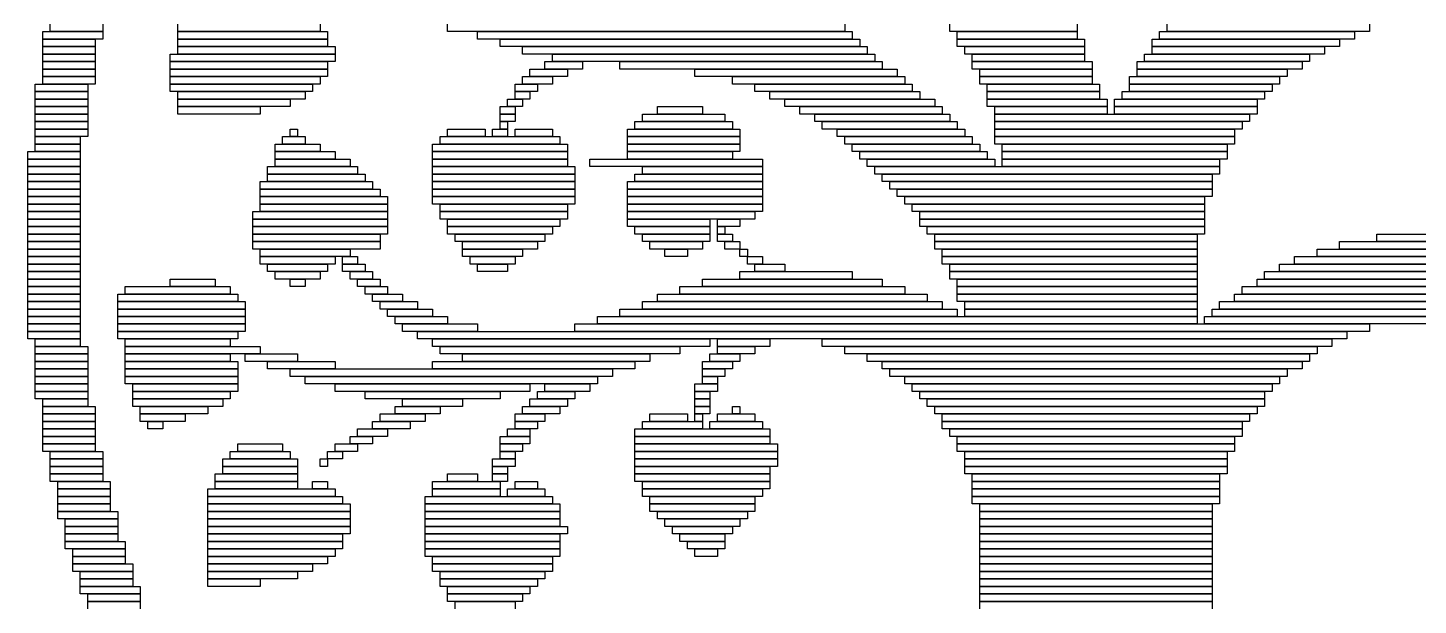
# Model space of a CAD drawing. Extents: x 28 to 995, y 169 to 891.
# Drawn here: x 703 to 888.5, y 696.5 to 773.5 of the extents above; entities that cross this region are included whole.
import ezdxf

# ---------------------------------------------------------------- set-up
doc = ezdxf.new("R2010")
doc.units = 0

msp = doc.modelspace()

# ---------------------------------------------------------------- linework, layer by layer
for p, q in [((706, 773), (706, 774)), ((713, 774), (713, 773)), ((723, 773), (723, 774)), ((742, 774), (742, 773)), ((759, 773), (759, 774)), ((812, 774), (812, 773)), ((826, 773), (826, 774)), ((843, 774), (843, 773)), ((855, 773), (855, 774)), ((882, 774), (882, 773)), ((705, 773), (713, 773)), ((705, 772), (705, 773)), ((713, 772), (705, 772)), ((705, 772), (712, 772)), ((705, 771), (705, 772)), ((713, 773), (706, 773)), ((712, 772), (712, 771)), ((713, 773), (713, 772)), ((742, 773), (723, 773)), ((723, 773), (743, 773)), ((723, 772), (723, 773)), ((743, 772), (723, 772)), ((723, 772), (743, 772)), ((723, 771), (723, 772)), ((743, 773), (743, 772)), ((743, 772), (743, 771)), ((812, 773), (759, 773)), ((763, 773), (813, 773)), ((763, 772), (763, 773)), ((813, 772), (763, 772)), ((766, 772), (814, 772)), ((766, 771), (766, 772)), ((813, 773), (813, 772)), ((814, 772), (814, 771)), ((843, 773), (826, 773)), ((827, 773), (843, 773)), ((827, 772), (827, 773)), ((843, 772), (827, 772)), ((827, 772), (844, 772)), ((827, 771), (827, 772)), ((843, 773), (843, 772)), ((844, 772), (844, 771)), ((853, 772), (878, 772)), ((853, 771), (853, 772)), ((854, 773), (880, 773)), ((854, 772), (854, 773)), ((880, 772), (854, 772)), ((882, 773), (855, 773)), ((878, 772), (878, 771)), ((880, 773), (880, 772)), ((712, 771), (705, 771)), ((705, 771), (712, 771)), ((705, 770), (705, 771)), ((712, 770), (705, 770)), ((705, 770), (712, 770)), ((705, 769), (705, 770)), ((712, 771), (712, 770)), ((712, 770), (712, 769)), ((722, 770), (744, 770)), ((722, 769), (722, 770)), ((743, 771), (723, 771)), ((723, 771), (744, 771)), ((723, 770), (723, 771)), ((744, 770), (723, 770)), ((744, 771), (744, 770)), ((744, 770), (744, 769)), ((814, 771), (766, 771)), ((769, 771), (815, 771)), ((769, 770), (769, 771)), ((815, 770), (769, 770)), ((773, 770), (816, 770)), ((773, 769), (773, 770)), ((815, 771), (815, 770)), ((816, 770), (816, 769)), ((844, 771), (827, 771)), ((828, 771), (844, 771)), ((828, 770), (828, 771)), ((844, 770), (828, 770)), ((829, 770), (844, 770)), ((829, 769), (829, 770)), ((844, 771), (844, 770)), ((844, 770), (844, 769)), ((852, 770), (874, 770)), ((852, 769), (852, 770)), ((878, 771), (853, 771)), ((853, 771), (876, 771)), ((853, 770), (853, 771)), ((876, 770), (853, 770)), ((874, 770), (874, 769)), ((876, 771), (876, 770)), ((712, 769), (705, 769)), ((705, 769), (712, 769)), ((705, 768), (705, 769)), ((712, 768), (705, 768)), ((705, 768), (712, 768)), ((705, 767), (705, 768)), ((712, 769), (712, 768)), ((712, 768), (712, 767)), ((744, 769), (722, 769)), ((722, 769), (743, 769)), ((722, 768), (722, 769)), ((743, 768), (722, 768)), ((722, 768), (743, 768)), ((722, 767), (722, 768)), ((743, 769), (743, 768)), ((743, 768), (743, 767)), ((770, 768), (775, 768)), ((770, 767), (770, 768)), ((772, 769), (777, 769)), ((772, 768), (772, 769)), ((777, 768), (772, 768)), ((816, 769), (773, 769)), ((775, 768), (775, 767)), ((777, 769), (777, 768)), ((782, 769), (817, 769)), ((782, 768), (782, 769)), ((817, 768), (782, 768)), ((792, 768), (819, 768)), ((792, 767), (792, 768)), ((817, 769), (817, 768)), ((819, 768), (819, 767)), ((844, 769), (829, 769)), ((829, 769), (845, 769)), ((829, 768), (829, 769)), ((845, 768), (829, 768)), ((830, 768), (845, 768)), ((830, 767), (830, 768)), ((845, 769), (845, 768)), ((845, 768), (845, 767)), ((851, 769), (873, 769)), ((851, 768), (851, 769)), ((873, 768), (851, 768)), ((851, 768), (871, 768)), ((851, 767), (851, 768)), ((874, 769), (852, 769)), ((871, 768), (871, 767)), ((873, 769), (873, 768)), ((712, 767), (705, 767)), ((705, 767), (712, 767)), ((705, 766), (705, 767)), ((712, 767), (712, 766)), ((743, 767), (722, 767)), ((722, 767), (742, 767)), ((722, 766), (722, 767)), ((742, 767), (742, 766)), ((769, 767), (773, 767)), ((769, 766), (769, 767)), ((775, 767), (770, 767)), ((773, 767), (773, 766)), ((819, 767), (792, 767)), ((797, 767), (820, 767)), ((797, 766), (797, 767)), ((820, 767), (820, 766)), ((845, 767), (830, 767)), ((830, 767), (845, 767)), ((830, 766), (830, 767)), ((845, 767), (845, 766)), ((850, 767), (870, 767)), ((850, 766), (850, 767)), ((871, 767), (851, 767)), ((870, 767), (870, 766)), ((704, 766), (711, 766)), ((704, 765), (704, 766)), ((711, 765), (704, 765)), ((704, 765), (711, 765)), ((704, 764), (704, 765)), ((712, 766), (705, 766)), ((711, 766), (711, 765)), ((711, 765), (711, 764)), ((742, 766), (722, 766)), ((722, 766), (741, 766)), ((722, 765), (722, 766)), ((741, 765), (722, 765)), ((723, 765), (740, 765)), ((723, 764), (723, 765)), ((740, 765), (740, 764)), ((741, 766), (741, 765)), ((768, 766), (771, 766)), ((768, 765), (768, 766)), ((771, 765), (768, 765)), ((768, 765), (770, 765)), ((768, 764), (768, 765)), ((773, 766), (769, 766)), ((770, 765), (770, 764)), ((771, 766), (771, 765)), ((820, 766), (797, 766)), ((800, 766), (821, 766)), ((800, 765), (800, 766)), ((821, 765), (800, 765)), ((802, 765), (822, 765)), ((802, 764), (802, 765)), ((821, 766), (821, 765)), ((822, 765), (822, 764)), ((845, 766), (830, 766)), ((831, 766), (846, 766)), ((831, 765), (831, 766)), ((846, 765), (831, 765)), ((831, 765), (846, 765)), ((831, 764), (831, 765)), ((846, 766), (846, 765)), ((846, 765), (846, 764)), ((849, 765), (868, 765)), ((849, 764), (849, 765)), ((870, 766), (850, 766)), ((850, 766), (869, 766)), ((850, 765), (850, 766)), ((869, 765), (850, 765)), ((868, 765), (868, 764)), ((869, 766), (869, 765)), ((711, 764), (704, 764)), ((704, 764), (711, 764)), ((704, 763), (704, 764)), ((711, 763), (704, 763)), ((704, 763), (711, 763)), ((704, 762), (704, 763)), ((711, 764), (711, 763)), ((711, 763), (711, 762)), ((740, 764), (723, 764)), ((723, 764), (738, 764)), ((723, 763), (723, 764)), ((738, 763), (723, 763)), ((723, 763), (734, 763)), ((723, 762), (723, 763)), ((734, 763), (734, 762)), ((738, 764), (738, 763)), ((766, 763), (768, 763)), ((766, 762), (766, 763)), ((767, 764), (769, 764)), ((767, 763), (767, 764)), ((769, 763), (767, 763)), ((770, 764), (768, 764)), ((768, 763), (768, 762)), ((769, 764), (769, 763)), ((787, 763), (793, 763)), ((787, 762), (787, 763)), ((793, 763), (793, 762)), ((822, 764), (802, 764)), ((804, 764), (824, 764)), ((804, 763), (804, 764)), ((824, 763), (804, 763)), ((806, 763), (825, 763)), ((806, 762), (806, 763)), ((824, 764), (824, 763)), ((825, 763), (825, 762)), ((846, 764), (831, 764)), ((831, 764), (847, 764)), ((831, 763), (831, 764)), ((847, 763), (831, 763)), ((832, 763), (847, 763)), ((832, 762), (832, 763)), ((847, 764), (847, 763)), ((847, 763), (847, 762)), ((848, 764), (867, 764)), ((848, 763), (848, 764)), ((867, 763), (848, 763)), ((848, 763), (867, 763)), ((848, 762), (848, 763)), ((868, 764), (849, 764)), ((867, 764), (867, 763)), ((867, 763), (867, 762)), ((711, 762), (704, 762)), ((704, 762), (711, 762)), ((704, 761), (704, 762)), ((711, 761), (704, 761)), ((704, 761), (711, 761)), ((704, 760), (704, 761)), ((711, 762), (711, 761)), ((711, 761), (711, 760)), ((734, 762), (723, 762)), ((768, 762), (766, 762)), ((766, 762), (768, 762)), ((766, 761), (766, 762)), ((768, 761), (766, 761)), ((766, 761), (767, 761)), ((766, 760), (766, 761)), ((767, 761), (767, 760)), ((768, 762), (768, 761)), ((784, 761), (797, 761)), ((784, 760), (784, 761)), ((785, 762), (796, 762)), ((785, 761), (785, 762)), ((796, 761), (785, 761)), ((793, 762), (787, 762)), ((796, 762), (796, 761)), ((797, 761), (797, 760)), ((825, 762), (806, 762)), ((808, 762), (826, 762)), ((808, 761), (808, 762)), ((826, 761), (808, 761)), ((809, 761), (827, 761)), ((809, 760), (809, 761)), ((826, 762), (826, 761)), ((827, 761), (827, 760)), ((847, 762), (832, 762)), ((832, 762), (866, 762)), ((832, 761), (832, 762)), ((866, 761), (832, 761)), ((832, 761), (865, 761)), ((832, 760), (832, 761)), ((867, 762), (848, 762)), ((865, 761), (865, 760)), ((866, 762), (866, 761)), ((711, 760), (704, 760)), ((704, 760), (711, 760)), ((704, 759), (704, 760)), ((711, 759), (704, 759)), ((704, 759), (710, 759)), ((704, 758), (704, 759)), ((710, 759), (710, 758)), ((711, 760), (711, 759)), ((737, 759), (740, 759)), ((737, 758), (737, 759)), ((738, 760), (739, 760)), ((738, 759), (738, 760)), ((739, 759), (738, 759)), ((739, 760), (739, 759)), ((740, 759), (740, 758)), ((758, 759), (774, 759)), ((758, 758), (758, 759)), ((759, 760), (764, 760)), ((759, 759), (759, 760)), ((764, 759), (759, 759)), ((764, 760), (764, 759)), ((765, 760), (767, 760)), ((765, 759), (765, 760)), ((767, 759), (765, 759)), ((767, 760), (766, 760)), ((767, 760), (767, 759)), ((768, 760), (773, 760)), ((768, 759), (768, 760)), ((773, 759), (768, 759)), ((773, 760), (773, 759)), ((774, 759), (774, 758)), ((783, 760), (798, 760)), ((783, 759), (783, 760)), ((798, 759), (783, 759)), ((783, 759), (798, 759)), ((783, 758), (783, 759)), ((797, 760), (784, 760)), ((798, 760), (798, 759)), ((798, 759), (798, 758)), ((827, 760), (809, 760)), ((811, 760), (828, 760)), ((811, 759), (811, 760)), ((828, 759), (811, 759)), ((812, 759), (829, 759)), ((812, 758), (812, 759)), ((828, 760), (828, 759)), ((829, 759), (829, 758)), ((865, 760), (832, 760)), ((832, 760), (864, 760)), ((832, 759), (832, 760)), ((864, 759), (832, 759)), ((832, 759), (864, 759)), ((832, 758), (832, 759)), ((864, 760), (864, 759)), ((864, 759), (864, 758)), ((703, 757), (710, 757)), ((703, 756), (703, 757)), ((710, 758), (704, 758)), ((704, 758), (710, 758)), ((704, 757), (704, 758)), ((710, 757), (704, 757)), ((710, 758), (710, 757)), ((710, 757), (710, 756)), ((736, 758), (742, 758)), ((736, 757), (736, 758)), ((742, 757), (736, 757)), ((736, 757), (744, 757)), ((736, 756), (736, 757)), ((740, 758), (737, 758)), ((742, 758), (742, 757)), ((744, 757), (744, 756)), ((757, 758), (775, 758)), ((757, 757), (757, 758)), ((775, 757), (757, 757)), ((757, 757), (775, 757)), ((757, 756), (757, 757)), ((774, 758), (758, 758)), ((775, 758), (775, 757)), ((775, 757), (775, 756)), ((798, 758), (783, 758)), ((783, 758), (798, 758)), ((783, 757), (783, 758)), ((798, 757), (783, 757)), ((783, 757), (797, 757)), ((783, 756), (783, 757)), ((797, 757), (797, 756)), ((798, 758), (798, 757)), ((829, 758), (812, 758)), ((813, 758), (830, 758)), ((813, 757), (813, 758)), ((830, 757), (813, 757)), ((814, 757), (831, 757)), ((814, 756), (814, 757)), ((830, 758), (830, 757)), ((831, 757), (831, 756)), ((864, 758), (832, 758)), ((833, 758), (863, 758)), ((833, 757), (833, 758)), ((863, 757), (833, 757)), ((833, 757), (863, 757)), ((833, 756), (833, 757)), ((863, 758), (863, 757)), ((863, 757), (863, 756)), ((710, 756), (703, 756)), ((703, 756), (710, 756)), ((703, 755), (703, 756)), ((710, 755), (703, 755)), ((703, 755), (710, 755)), ((703, 754), (703, 755)), ((710, 756), (710, 755)), ((710, 755), (710, 754)), ((735, 755), (747, 755)), ((735, 754), (735, 755)), ((744, 756), (736, 756)), ((736, 756), (746, 756)), ((736, 755), (736, 756)), ((746, 755), (736, 755)), ((746, 756), (746, 755)), ((747, 755), (747, 754)), ((775, 756), (757, 756)), ((757, 756), (775, 756)), ((757, 755), (757, 756)), ((775, 755), (757, 755)), ((757, 755), (776, 755)), ((757, 754), (757, 755)), ((775, 756), (775, 755)), ((776, 755), (776, 754)), ((778, 756), (801, 756)), ((778, 755), (778, 756)), ((801, 755), (778, 755)), ((797, 756), (783, 756)), ((785, 755), (801, 755)), ((785, 754), (785, 755)), ((801, 756), (801, 755)), ((801, 755), (801, 754)), ((831, 756), (814, 756)), ((815, 756), (832, 756)), ((815, 755), (815, 756)), ((832, 755), (815, 755)), ((816, 755), (862, 755)), ((816, 754), (816, 755)), ((832, 756), (832, 755)), ((863, 756), (833, 756)), ((833, 756), (862, 756)), ((833, 755), (833, 756)), ((862, 755), (833, 755)), ((862, 756), (862, 755)), ((862, 755), (862, 754)), ((710, 754), (703, 754)), ((703, 754), (710, 754)), ((703, 753), (703, 754)), ((710, 754), (710, 753)), ((747, 754), (735, 754)), ((735, 754), (748, 754)), ((735, 753), (735, 754)), ((748, 754), (748, 753)), ((776, 754), (757, 754)), ((757, 754), (776, 754)), ((757, 753), (757, 754)), ((776, 754), (776, 753)), ((784, 754), (801, 754)), ((784, 753), (784, 754)), ((801, 754), (785, 754)), ((801, 754), (801, 753)), ((862, 754), (816, 754)), ((817, 754), (861, 754)), ((817, 753), (817, 754)), ((861, 754), (861, 753)), ((710, 753), (703, 753)), ((703, 753), (710, 753)), ((703, 752), (703, 753)), ((710, 752), (703, 752)), ((703, 752), (710, 752)), ((703, 751), (703, 752)), ((710, 753), (710, 752)), ((710, 752), (710, 751)), ((734, 753), (749, 753)), ((734, 752), (734, 753)), ((749, 752), (734, 752)), ((734, 752), (750, 752)), ((734, 751), (734, 752)), ((748, 753), (735, 753)), ((749, 753), (749, 752)), ((750, 752), (750, 751)), ((776, 753), (757, 753)), ((757, 753), (776, 753)), ((757, 752), (757, 753)), ((776, 752), (757, 752)), ((757, 752), (776, 752)), ((757, 751), (757, 752)), ((776, 753), (776, 752)), ((776, 752), (776, 751)), ((783, 753), (801, 753)), ((783, 752), (783, 753)), ((801, 752), (783, 752)), ((783, 752), (801, 752)), ((783, 751), (783, 752)), ((801, 753), (784, 753)), ((801, 753), (801, 752)), ((801, 752), (801, 751)), ((861, 753), (817, 753)), ((818, 753), (861, 753)), ((818, 752), (818, 753)), ((861, 752), (818, 752)), ((819, 752), (861, 752)), ((819, 751), (819, 752)), ((861, 753), (861, 752)), ((861, 752), (861, 751)), ((710, 751), (703, 751)), ((703, 751), (710, 751)), ((703, 750), (703, 751)), ((710, 750), (703, 750)), ((703, 750), (710, 750)), ((703, 749), (703, 750)), ((710, 751), (710, 750)), ((710, 750), (710, 749)), ((750, 751), (734, 751)), ((734, 751), (751, 751)), ((734, 750), (734, 751)), ((751, 750), (734, 750)), ((734, 750), (751, 750)), ((734, 749), (734, 750)), ((751, 751), (751, 750)), ((751, 750), (751, 749)), ((776, 751), (757, 751)), ((757, 751), (776, 751)), ((757, 750), (757, 751)), ((776, 750), (757, 750)), ((758, 750), (775, 750)), ((758, 749), (758, 750)), ((775, 750), (775, 749)), ((776, 751), (776, 750)), ((801, 751), (783, 751)), ((783, 751), (801, 751)), ((783, 750), (783, 751)), ((801, 750), (783, 750)), ((783, 750), (801, 750)), ((783, 749), (783, 750)), ((801, 751), (801, 750)), ((801, 750), (801, 749)), ((861, 751), (819, 751)), ((820, 751), (860, 751)), ((820, 750), (820, 751)), ((860, 750), (820, 750)), ((821, 750), (860, 750)), ((821, 749), (821, 750)), ((860, 751), (860, 750)), ((860, 750), (860, 749)), ((710, 749), (703, 749)), ((703, 749), (710, 749)), ((703, 748), (703, 749)), ((710, 748), (703, 748)), ((703, 748), (710, 748)), ((703, 747), (703, 748)), ((710, 749), (710, 748)), ((710, 748), (710, 747)), ((733, 749), (751, 749)), ((733, 748), (733, 749)), ((751, 748), (733, 748)), ((733, 748), (751, 748)), ((733, 747), (733, 748)), ((751, 749), (734, 749)), ((751, 749), (751, 748)), ((751, 748), (751, 747)), ((775, 749), (758, 749)), ((758, 749), (775, 749)), ((758, 748), (758, 749)), ((775, 748), (758, 748)), ((759, 748), (774, 748)), ((759, 747), (759, 748)), ((774, 748), (774, 747)), ((775, 749), (775, 748)), ((801, 749), (783, 749)), ((783, 749), (800, 749)), ((783, 748), (783, 749)), ((800, 748), (783, 748)), ((783, 748), (794, 748)), ((783, 747), (783, 748)), ((794, 748), (794, 747)), ((795, 748), (798, 748)), ((795, 747), (795, 748)), ((798, 748), (798, 747)), ((800, 749), (800, 748)), ((860, 749), (821, 749)), ((822, 749), (860, 749)), ((822, 748), (822, 749)), ((860, 748), (822, 748)), ((822, 748), (860, 748)), ((822, 747), (822, 748)), ((860, 749), (860, 748)), ((860, 748), (860, 747)), ((710, 747), (703, 747)), ((703, 747), (710, 747)), ((703, 746), (703, 747)), ((710, 746), (703, 746)), ((703, 746), (710, 746)), ((703, 745), (703, 746)), ((710, 747), (710, 746)), ((710, 746), (710, 745)), ((751, 747), (733, 747)), ((733, 747), (751, 747)), ((733, 746), (733, 747)), ((751, 746), (733, 746)), ((733, 746), (750, 746)), ((733, 745), (733, 746)), ((750, 746), (750, 745)), ((751, 747), (751, 746)), ((774, 747), (759, 747)), ((759, 747), (773, 747)), ((759, 746), (759, 747)), ((773, 746), (759, 746)), ((760, 746), (772, 746)), ((760, 745), (760, 746)), ((772, 746), (772, 745)), ((773, 747), (773, 746)), ((794, 747), (783, 747)), ((784, 747), (794, 747)), ((784, 746), (784, 747)), ((794, 746), (784, 746)), ((785, 746), (794, 746)), ((785, 745), (785, 746)), ((794, 747), (794, 746)), ((794, 746), (794, 745)), ((798, 747), (795, 747)), ((795, 747), (796, 747)), ((795, 746), (795, 747)), ((796, 746), (795, 746)), ((795, 746), (797, 746)), ((795, 745), (795, 746)), ((796, 747), (796, 746)), ((797, 746), (797, 745)), ((860, 747), (822, 747)), ((823, 747), (860, 747)), ((823, 746), (823, 747)), ((860, 746), (823, 746)), ((824, 746), (859, 746)), ((824, 745), (824, 746)), ((859, 746), (859, 745)), ((860, 747), (860, 746)), ((883, 746), (911, 746)), ((883, 745), (883, 746)), ((710, 745), (703, 745)), ((703, 745), (710, 745)), ((703, 744), (703, 745)), ((710, 744), (703, 744)), ((703, 744), (710, 744)), ((703, 743), (703, 744)), ((710, 745), (710, 744)), ((710, 744), (710, 743)), ((750, 745), (733, 745)), ((733, 745), (750, 745)), ((733, 744), (733, 745)), ((750, 744), (733, 744)), ((734, 744), (746, 744)), ((734, 743), (734, 744)), ((746, 744), (746, 743)), ((750, 745), (750, 744)), ((772, 745), (760, 745)), ((761, 745), (771, 745)), ((761, 744), (761, 745)), ((771, 744), (761, 744)), ((761, 744), (769, 744)), ((761, 743), (761, 744)), ((769, 744), (769, 743)), ((771, 745), (771, 744)), ((794, 745), (785, 745)), ((786, 745), (793, 745)), ((786, 744), (786, 745)), ((793, 744), (786, 744)), ((788, 744), (791, 744)), ((788, 743), (788, 744)), ((791, 744), (791, 743)), ((793, 745), (793, 744)), ((797, 745), (795, 745)), ((796, 745), (798, 745)), ((796, 744), (796, 745)), ((798, 744), (796, 744)), ((798, 745), (798, 744)), ((798, 744), (799, 744)), ((798, 743), (798, 744)), ((799, 744), (799, 743)), ((859, 745), (824, 745)), ((824, 745), (859, 745)), ((824, 744), (824, 745)), ((859, 744), (824, 744)), ((825, 744), (859, 744)), ((825, 743), (825, 744)), ((859, 745), (859, 744)), ((859, 744), (859, 743)), ((875, 744), (907, 744)), ((875, 743), (875, 744)), ((878, 745), (908, 745)), ((878, 744), (878, 745)), ((908, 744), (878, 744)), ((911, 745), (883, 745)), ((710, 743), (703, 743)), ((703, 743), (710, 743)), ((703, 742), (703, 743)), ((710, 742), (703, 742)), ((703, 742), (710, 742)), ((703, 741), (703, 742)), ((710, 743), (710, 742)), ((710, 742), (710, 741)), ((746, 743), (734, 743)), ((734, 743), (744, 743)), ((734, 742), (734, 743)), ((744, 742), (734, 742)), ((735, 742), (743, 742)), ((735, 741), (735, 742)), ((743, 742), (743, 741)), ((744, 743), (744, 742)), ((745, 743), (747, 743)), ((745, 742), (745, 743)), ((747, 742), (745, 742)), ((745, 742), (748, 742)), ((745, 741), (745, 742)), ((747, 743), (747, 742)), ((748, 742), (748, 741)), ((769, 743), (761, 743)), ((762, 743), (768, 743)), ((762, 742), (762, 743)), ((768, 742), (762, 742)), ((763, 742), (767, 742)), ((763, 741), (763, 742)), ((767, 742), (767, 741)), ((768, 743), (768, 742)), ((791, 743), (788, 743)), ((799, 743), (798, 743)), ((799, 743), (801, 743)), ((799, 742), (799, 743)), ((801, 742), (799, 742)), ((800, 742), (804, 742)), ((800, 741), (800, 742)), ((801, 743), (801, 742)), ((804, 742), (804, 741)), ((859, 743), (825, 743)), ((825, 743), (859, 743)), ((825, 742), (825, 743)), ((859, 742), (825, 742)), ((826, 742), (859, 742)), ((826, 741), (826, 742)), ((859, 743), (859, 742)), ((859, 742), (859, 741)), ((870, 742), (914, 742)), ((870, 741), (870, 742)), ((872, 743), (911, 743)), ((872, 742), (872, 743)), ((911, 742), (872, 742)), ((907, 743), (875, 743)), ((710, 741), (703, 741)), ((703, 741), (710, 741)), ((703, 740), (703, 741)), ((710, 741), (710, 740)), ((743, 741), (735, 741)), ((736, 741), (742, 741)), ((736, 740), (736, 741)), ((742, 741), (742, 740)), ((748, 741), (745, 741)), ((746, 741), (749, 741)), ((746, 740), (746, 741)), ((749, 741), (749, 740)), ((767, 741), (763, 741)), ((798, 741), (813, 741)), ((798, 740), (798, 741)), ((804, 741), (800, 741)), ((813, 741), (813, 740)), ((859, 741), (826, 741)), ((826, 741), (859, 741)), ((826, 740), (826, 741)), ((859, 741), (859, 740)), ((868, 741), (916, 741)), ((868, 740), (868, 741)), ((914, 741), (870, 741)), ((710, 740), (703, 740)), ((703, 740), (710, 740)), ((703, 739), (703, 740)), ((710, 739), (703, 739)), ((703, 739), (710, 739)), ((703, 738), (703, 739)), ((710, 740), (710, 739)), ((710, 739), (710, 738)), ((716, 739), (730, 739)), ((716, 738), (716, 739)), ((722, 740), (728, 740)), ((722, 739), (722, 740)), ((728, 739), (722, 739)), ((728, 740), (728, 739)), ((730, 739), (730, 738)), ((742, 740), (736, 740)), ((738, 740), (740, 740)), ((738, 739), (738, 740)), ((740, 739), (738, 739)), ((740, 740), (740, 739)), ((749, 740), (746, 740)), ((747, 740), (750, 740)), ((747, 739), (747, 740)), ((750, 739), (747, 739)), ((748, 739), (751, 739)), ((748, 738), (748, 739)), ((750, 740), (750, 739)), ((751, 739), (751, 738)), ((790, 739), (820, 739)), ((790, 738), (790, 739)), ((793, 740), (817, 740)), ((793, 739), (793, 740)), ((817, 739), (793, 739)), ((813, 740), (798, 740)), ((817, 740), (817, 739)), ((820, 739), (820, 738)), ((859, 740), (826, 740)), ((827, 740), (859, 740)), ((827, 739), (827, 740)), ((859, 739), (827, 739)), ((827, 739), (859, 739)), ((827, 738), (827, 739)), ((859, 740), (859, 739)), ((859, 739), (859, 738)), ((865, 739), (921, 739)), ((865, 738), (865, 739)), ((867, 740), (919, 740)), ((867, 739), (867, 740)), ((919, 739), (867, 739)), ((916, 740), (868, 740)), ((710, 738), (703, 738)), ((703, 738), (710, 738)), ((703, 737), (703, 738)), ((710, 737), (703, 737)), ((703, 737), (710, 737)), ((703, 736), (703, 737)), ((710, 738), (710, 737)), ((710, 737), (710, 736)), ((715, 738), (731, 738)), ((715, 737), (715, 738)), ((731, 737), (715, 737)), ((715, 737), (732, 737)), ((715, 736), (715, 737)), ((730, 738), (716, 738)), ((731, 738), (731, 737)), ((732, 737), (732, 736)), ((751, 738), (748, 738)), ((749, 738), (753, 738)), ((749, 737), (749, 738)), ((753, 737), (749, 737)), ((750, 737), (755, 737)), ((750, 736), (750, 737)), ((753, 738), (753, 737)), ((755, 737), (755, 736)), ((785, 737), (825, 737)), ((785, 736), (785, 737)), ((787, 738), (823, 738)), ((787, 737), (787, 738)), ((823, 737), (787, 737)), ((820, 738), (790, 738)), ((823, 738), (823, 737)), ((825, 737), (825, 736)), ((859, 738), (827, 738)), ((827, 738), (859, 738)), ((827, 737), (827, 738)), ((859, 737), (827, 737)), ((828, 737), (859, 737)), ((828, 736), (828, 737)), ((859, 738), (859, 737)), ((859, 737), (859, 736)), ((862, 737), (927, 737)), ((862, 736), (862, 737)), ((864, 738), (924, 738)), ((864, 737), (864, 738)), ((924, 737), (864, 737)), ((921, 738), (865, 738)), ((710, 736), (703, 736)), ((703, 736), (710, 736)), ((703, 735), (703, 736)), ((710, 735), (703, 735)), ((703, 735), (710, 735)), ((703, 734), (703, 735)), ((710, 736), (710, 735)), ((710, 735), (710, 734)), ((732, 736), (715, 736)), ((715, 736), (732, 736)), ((715, 735), (715, 736)), ((732, 735), (715, 735)), ((715, 735), (732, 735)), ((715, 734), (715, 735)), ((732, 736), (732, 735)), ((732, 735), (732, 734)), ((755, 736), (750, 736)), ((751, 736), (757, 736)), ((751, 735), (751, 736)), ((757, 735), (751, 735)), ((752, 735), (759, 735)), ((752, 734), (752, 735)), ((757, 736), (757, 735)), ((759, 735), (759, 734)), ((779, 735), (859, 735)), ((779, 734), (779, 735)), ((782, 736), (827, 736)), ((782, 735), (782, 736)), ((827, 735), (782, 735)), ((825, 736), (785, 736)), ((827, 736), (827, 735)), ((859, 736), (828, 736)), ((828, 736), (859, 736)), ((828, 735), (828, 736)), ((859, 735), (828, 735)), ((859, 736), (859, 735)), ((859, 735), (859, 734)), ((860, 735), (902, 735)), ((860, 734), (860, 735)), ((861, 736), (941, 736)), ((861, 735), (861, 736)), ((941, 735), (861, 735)), ((927, 736), (862, 736)), ((710, 734), (703, 734)), ((703, 734), (710, 734)), ((703, 733), (703, 734)), ((710, 733), (703, 733)), ((703, 733), (710, 733)), ((703, 732), (703, 733)), ((710, 734), (710, 733)), ((710, 733), (710, 732)), ((732, 734), (715, 734)), ((715, 734), (732, 734)), ((715, 733), (715, 734)), ((732, 733), (715, 733)), ((715, 733), (731, 733)), ((715, 732), (715, 733)), ((731, 733), (731, 732)), ((732, 734), (732, 733)), ((759, 734), (752, 734)), ((753, 734), (763, 734)), ((753, 733), (753, 734)), ((763, 733), (753, 733)), ((755, 733), (879, 733)), ((755, 732), (755, 733)), ((763, 734), (763, 733)), ((776, 734), (882, 734)), ((776, 733), (776, 734)), ((882, 733), (776, 733)), ((859, 734), (779, 734)), ((902, 734), (860, 734)), ((879, 733), (879, 732)), ((882, 734), (882, 733)), ((710, 732), (703, 732)), ((704, 732), (710, 732)), ((704, 731), (704, 732)), ((710, 731), (704, 731)), ((704, 731), (711, 731)), ((704, 730), (704, 731)), ((710, 732), (710, 731)), ((711, 731), (711, 730)), ((731, 732), (715, 732)), ((716, 732), (730, 732)), ((716, 731), (716, 732)), ((730, 731), (716, 731)), ((716, 731), (734, 731)), ((716, 730), (716, 731)), ((730, 732), (730, 731)), ((734, 731), (734, 730)), ((879, 732), (755, 732)), ((757, 732), (794, 732)), ((757, 731), (757, 732)), ((794, 731), (757, 731)), ((758, 731), (790, 731)), ((758, 730), (758, 731)), ((790, 731), (790, 730)), ((794, 732), (794, 731)), ((795, 732), (802, 732)), ((795, 731), (795, 732)), ((802, 731), (795, 731)), ((795, 731), (800, 731)), ((795, 730), (795, 731)), ((800, 731), (800, 730)), ((802, 732), (802, 731)), ((809, 732), (877, 732)), ((809, 731), (809, 732)), ((877, 731), (809, 731)), ((812, 731), (875, 731)), ((812, 730), (812, 731)), ((875, 731), (875, 730)), ((877, 732), (877, 731)), ((711, 730), (704, 730)), ((704, 730), (711, 730)), ((704, 729), (704, 730)), ((711, 730), (711, 729)), ((734, 730), (716, 730)), ((716, 730), (730, 730)), ((716, 729), (716, 730)), ((730, 730), (730, 729)), ((732, 730), (739, 730)), ((732, 729), (732, 730)), ((739, 730), (739, 729)), ((790, 730), (758, 730)), ((761, 730), (786, 730)), ((761, 729), (761, 730)), ((786, 730), (786, 729)), ((794, 730), (798, 730)), ((794, 729), (794, 730)), ((800, 730), (795, 730)), ((798, 730), (798, 729)), ((875, 730), (812, 730)), ((815, 730), (874, 730)), ((815, 729), (815, 730)), ((874, 730), (874, 729)), ((711, 729), (704, 729)), ((704, 729), (711, 729)), ((704, 728), (704, 729)), ((711, 728), (704, 728)), ((704, 728), (711, 728)), ((704, 727), (704, 728)), ((711, 729), (711, 728)), ((711, 728), (711, 727)), ((730, 729), (716, 729)), ((716, 729), (731, 729)), ((716, 728), (716, 729)), ((731, 728), (716, 728)), ((716, 728), (731, 728)), ((716, 727), (716, 728)), ((731, 729), (731, 728)), ((731, 728), (731, 727)), ((739, 729), (732, 729)), ((735, 729), (744, 729)), ((735, 728), (735, 729)), ((744, 728), (735, 728)), ((738, 728), (781, 728)), ((738, 727), (738, 728)), ((744, 729), (744, 728)), ((757, 729), (784, 729)), ((757, 728), (757, 729)), ((784, 728), (757, 728)), ((786, 729), (761, 729)), ((781, 728), (781, 727)), ((784, 729), (784, 728)), ((793, 729), (797, 729)), ((793, 728), (793, 729)), ((797, 728), (793, 728)), ((793, 728), (796, 728)), ((793, 727), (793, 728)), ((798, 729), (794, 729)), ((796, 728), (796, 727)), ((797, 729), (797, 728)), ((874, 729), (815, 729)), ((817, 729), (873, 729)), ((817, 728), (817, 729)), ((873, 728), (817, 728)), ((818, 728), (871, 728)), ((818, 727), (818, 728)), ((871, 728), (871, 727)), ((873, 729), (873, 728)), ((711, 727), (704, 727)), ((704, 727), (711, 727)), ((704, 726), (704, 727)), ((711, 726), (704, 726)), ((704, 726), (711, 726)), ((704, 725), (704, 726)), ((711, 727), (711, 726)), ((711, 726), (711, 725)), ((731, 727), (716, 727)), ((716, 727), (731, 727)), ((716, 726), (716, 727)), ((731, 726), (716, 726)), ((717, 726), (731, 726)), ((717, 725), (717, 726)), ((731, 727), (731, 726)), ((731, 726), (731, 725)), ((781, 727), (738, 727)), ((740, 727), (779, 727)), ((740, 726), (740, 727)), ((779, 726), (740, 726)), ((744, 726), (770, 726)), ((744, 725), (744, 726)), ((770, 726), (770, 725)), ((772, 726), (778, 726)), ((772, 725), (772, 726)), ((778, 726), (778, 725)), ((779, 727), (779, 726)), ((792, 726), (795, 726)), ((792, 725), (792, 726)), ((796, 727), (793, 727)), ((793, 727), (795, 727)), ((793, 726), (793, 727)), ((795, 726), (793, 726)), ((795, 727), (795, 726)), ((795, 726), (795, 725)), ((871, 727), (818, 727)), ((820, 727), (870, 727)), ((820, 726), (820, 727)), ((870, 726), (820, 726)), ((821, 726), (869, 726)), ((821, 725), (821, 726)), ((869, 726), (869, 725)), ((870, 727), (870, 726)), ((711, 725), (704, 725)), ((704, 725), (711, 725)), ((704, 724), (704, 725)), ((711, 724), (704, 724)), ((705, 724), (711, 724)), ((705, 723), (705, 724)), ((711, 725), (711, 724)), ((711, 724), (711, 723)), ((731, 725), (717, 725)), ((717, 725), (730, 725)), ((717, 724), (717, 725)), ((730, 724), (717, 724)), ((717, 724), (729, 724)), ((717, 723), (717, 724)), ((729, 724), (729, 723)), ((730, 725), (730, 724)), ((770, 725), (744, 725)), ((748, 725), (766, 725)), ((748, 724), (748, 725)), ((766, 724), (748, 724)), ((753, 724), (761, 724)), ((753, 723), (753, 724)), ((761, 724), (761, 723)), ((766, 725), (766, 724)), ((770, 724), (775, 724)), ((770, 723), (770, 724)), ((771, 725), (776, 725)), ((771, 724), (771, 725)), ((776, 724), (771, 724)), ((778, 725), (772, 725)), ((775, 724), (775, 723)), ((776, 725), (776, 724)), ((795, 725), (792, 725)), ((792, 725), (794, 725)), ((792, 724), (792, 725)), ((794, 724), (792, 724)), ((792, 724), (794, 724)), ((792, 723), (792, 724)), ((794, 725), (794, 724)), ((794, 724), (794, 723)), ((869, 725), (821, 725)), ((822, 725), (868, 725)), ((822, 724), (822, 725)), ((868, 724), (822, 724)), ((823, 724), (868, 724)), ((823, 723), (823, 724)), ((868, 725), (868, 724)), ((868, 724), (868, 723)), ((711, 723), (705, 723)), ((705, 723), (712, 723)), ((705, 722), (705, 723)), ((712, 722), (705, 722)), ((705, 722), (712, 722)), ((705, 721), (705, 722)), ((712, 723), (712, 722)), ((712, 722), (712, 721)), ((729, 723), (717, 723)), ((718, 723), (727, 723)), ((718, 722), (718, 723)), ((727, 722), (718, 722)), ((718, 722), (724, 722)), ((718, 721), (718, 722)), ((724, 722), (724, 721)), ((727, 723), (727, 722)), ((750, 722), (756, 722)), ((750, 721), (750, 722)), ((752, 723), (758, 723)), ((752, 722), (752, 723)), ((758, 722), (752, 722)), ((761, 723), (753, 723)), ((756, 722), (756, 721)), ((758, 723), (758, 722)), ((768, 722), (772, 722)), ((768, 721), (768, 722)), ((769, 723), (774, 723)), ((769, 722), (769, 723)), ((774, 722), (769, 722)), ((775, 723), (770, 723)), ((772, 722), (772, 721)), ((774, 723), (774, 722)), ((786, 722), (791, 722)), ((786, 721), (786, 722)), ((791, 722), (791, 721)), ((794, 723), (792, 723)), ((792, 723), (794, 723)), ((792, 722), (792, 723)), ((794, 722), (792, 722)), ((792, 722), (793, 722)), ((792, 721), (792, 722)), ((793, 722), (793, 721)), ((794, 723), (794, 722)), ((795, 722), (800, 722)), ((795, 721), (795, 722)), ((797, 723), (798, 723)), ((797, 722), (797, 723)), ((798, 722), (797, 722)), ((798, 723), (798, 722)), ((800, 722), (800, 721)), ((868, 723), (823, 723)), ((824, 723), (867, 723)), ((824, 722), (824, 723)), ((867, 722), (824, 722)), ((825, 722), (866, 722)), ((825, 721), (825, 722)), ((866, 722), (866, 721)), ((867, 723), (867, 722)), ((712, 721), (705, 721)), ((705, 721), (712, 721)), ((705, 720), (705, 721)), ((712, 720), (705, 720)), ((705, 720), (712, 720)), ((705, 719), (705, 720)), ((712, 721), (712, 720)), ((712, 720), (712, 719)), ((724, 721), (718, 721)), ((719, 721), (721, 721)), ((719, 720), (719, 721)), ((721, 720), (719, 720)), ((721, 721), (721, 720)), ((747, 720), (751, 720)), ((747, 719), (747, 720)), ((749, 721), (754, 721)), ((749, 720), (749, 721)), ((754, 720), (749, 720)), ((756, 721), (750, 721)), ((751, 720), (751, 719)), ((754, 721), (754, 720)), ((767, 720), (770, 720)), ((767, 719), (767, 720)), ((772, 721), (768, 721)), ((768, 721), (771, 721)), ((768, 720), (768, 721)), ((771, 720), (768, 720)), ((770, 720), (770, 719)), ((771, 721), (771, 720)), ((784, 720), (802, 720)), ((784, 719), (784, 720)), ((785, 721), (793, 721)), ((785, 720), (785, 721)), ((793, 720), (785, 720)), ((791, 721), (786, 721)), ((793, 721), (792, 721)), ((793, 721), (793, 720)), ((794, 721), (801, 721)), ((794, 720), (794, 721)), ((801, 720), (794, 720)), ((800, 721), (795, 721)), ((801, 721), (801, 720)), ((802, 720), (802, 719)), ((866, 721), (825, 721)), ((825, 721), (865, 721)), ((825, 720), (825, 721)), ((865, 720), (825, 720)), ((826, 720), (865, 720)), ((826, 719), (826, 720)), ((865, 721), (865, 720)), ((865, 720), (865, 719)), ((712, 719), (705, 719)), ((705, 719), (712, 719)), ((705, 718), (705, 719)), ((712, 718), (705, 718)), ((705, 718), (712, 718)), ((705, 717), (705, 718)), ((712, 719), (712, 718)), ((712, 718), (712, 717)), ((731, 718), (737, 718)), ((731, 717), (731, 718)), ((737, 718), (737, 717)), ((744, 718), (747, 718)), ((744, 717), (744, 718)), ((746, 719), (749, 719)), ((746, 718), (746, 719)), ((749, 718), (746, 718)), ((751, 719), (747, 719)), ((747, 718), (747, 717)), ((749, 719), (749, 718)), ((766, 719), (770, 719)), ((766, 718), (766, 719)), ((770, 718), (766, 718)), ((766, 718), (769, 718)), ((766, 717), (766, 718)), ((770, 719), (767, 719)), ((769, 718), (769, 717)), ((770, 719), (770, 718)), ((802, 719), (784, 719)), ((784, 719), (802, 719)), ((784, 718), (784, 719)), ((802, 718), (784, 718)), ((784, 718), (803, 718)), ((784, 717), (784, 718)), ((802, 719), (802, 718)), ((803, 718), (803, 717)), ((865, 719), (826, 719)), ((827, 719), (864, 719)), ((827, 718), (827, 719)), ((864, 718), (827, 718)), ((827, 718), (864, 718)), ((827, 717), (827, 718)), ((864, 719), (864, 718)), ((864, 718), (864, 717)), ((712, 717), (705, 717)), ((706, 717), (713, 717)), ((706, 716), (706, 717)), ((713, 717), (713, 716)), ((730, 717), (738, 717)), ((730, 716), (730, 717)), ((737, 717), (731, 717)), ((738, 717), (738, 716)), ((743, 717), (745, 717)), ((743, 716), (743, 717)), ((747, 717), (744, 717)), ((745, 717), (745, 716)), ((769, 717), (766, 717)), ((766, 717), (768, 717)), ((766, 716), (766, 717)), ((768, 717), (768, 716)), ((803, 717), (784, 717)), ((784, 717), (803, 717)), ((784, 716), (784, 717)), ((803, 717), (803, 716)), ((864, 717), (827, 717)), ((828, 717), (863, 717)), ((828, 716), (828, 717)), ((863, 717), (863, 716)), ((713, 716), (706, 716)), ((706, 716), (713, 716)), ((706, 715), (706, 716)), ((713, 715), (706, 715)), ((706, 715), (713, 715)), ((706, 714), (706, 715)), ((713, 716), (713, 715)), ((713, 715), (713, 714)), ((729, 716), (739, 716)), ((729, 715), (729, 716)), ((739, 715), (729, 715)), ((729, 715), (739, 715)), ((729, 714), (729, 715)), ((738, 716), (730, 716)), ((739, 716), (739, 715)), ((739, 715), (739, 714)), ((742, 716), (743, 716)), ((742, 715), (742, 716)), ((743, 715), (742, 715)), ((745, 716), (743, 716)), ((743, 716), (743, 715)), ((765, 716), (768, 716)), ((765, 715), (765, 716)), ((768, 715), (765, 715)), ((765, 715), (767, 715)), ((765, 714), (765, 715)), ((768, 716), (766, 716)), ((767, 715), (767, 714)), ((768, 716), (768, 715)), ((803, 716), (784, 716)), ((784, 716), (803, 716)), ((784, 715), (784, 716)), ((803, 715), (784, 715)), ((784, 715), (802, 715)), ((784, 714), (784, 715)), ((802, 715), (802, 714)), ((803, 716), (803, 715)), ((863, 716), (828, 716)), ((828, 716), (863, 716)), ((828, 715), (828, 716)), ((863, 715), (828, 715)), ((828, 715), (863, 715)), ((828, 714), (828, 715)), ((863, 716), (863, 715)), ((863, 715), (863, 714)), ((713, 714), (706, 714)), ((706, 714), (713, 714)), ((706, 713), (706, 714)), ((713, 713), (706, 713)), ((707, 713), (714, 713)), ((707, 712), (707, 713)), ((713, 714), (713, 713)), ((714, 713), (714, 712)), ((728, 714), (739, 714)), ((728, 713), (728, 714)), ((739, 713), (728, 713)), ((728, 713), (739, 713)), ((728, 712), (728, 713)), ((739, 714), (729, 714)), ((739, 714), (739, 713)), ((739, 713), (739, 712)), ((741, 713), (743, 713)), ((741, 712), (741, 713)), ((743, 713), (743, 712)), ((757, 713), (766, 713)), ((757, 712), (757, 713)), ((759, 714), (763, 714)), ((759, 713), (759, 714)), ((763, 713), (759, 713)), ((763, 714), (763, 713)), ((767, 714), (765, 714)), ((765, 714), (767, 714)), ((765, 713), (765, 714)), ((767, 713), (765, 713)), ((766, 713), (766, 712)), ((767, 714), (767, 713)), ((768, 713), (771, 713)), ((768, 712), (768, 713)), ((771, 713), (771, 712)), ((802, 714), (784, 714)), ((784, 714), (802, 714)), ((784, 713), (784, 714)), ((802, 713), (784, 713)), ((785, 713), (802, 713)), ((785, 712), (785, 713)), ((802, 714), (802, 713)), ((802, 713), (802, 712)), ((863, 714), (828, 714)), ((829, 714), (862, 714)), ((829, 713), (829, 714)), ((862, 713), (829, 713)), ((829, 713), (862, 713)), ((829, 712), (829, 713)), ((862, 714), (862, 713)), ((862, 713), (862, 712)), ((714, 712), (707, 712)), ((707, 712), (714, 712)), ((707, 711), (707, 712)), ((714, 711), (707, 711)), ((707, 711), (714, 711)), ((707, 710), (707, 711)), ((714, 712), (714, 711)), ((714, 711), (714, 710)), ((727, 712), (744, 712)), ((727, 711), (727, 712)), ((744, 711), (727, 711)), ((727, 711), (745, 711)), ((727, 710), (727, 711)), ((739, 712), (728, 712)), ((743, 712), (741, 712)), ((744, 712), (744, 711)), ((745, 711), (745, 710)), ((756, 711), (773, 711)), ((756, 710), (756, 711)), ((766, 712), (757, 712)), ((757, 712), (766, 712)), ((757, 711), (757, 712)), ((766, 711), (757, 711)), ((766, 712), (766, 711)), ((767, 712), (772, 712)), ((767, 711), (767, 712)), ((772, 711), (767, 711)), ((771, 712), (768, 712)), ((772, 712), (772, 711)), ((773, 711), (773, 710)), ((802, 712), (785, 712)), ((785, 712), (801, 712)), ((785, 711), (785, 712)), ((801, 711), (785, 711)), ((786, 711), (800, 711)), ((786, 710), (786, 711)), ((800, 711), (800, 710)), ((801, 712), (801, 711)), ((862, 712), (829, 712)), ((829, 712), (862, 712)), ((829, 711), (829, 712)), ((862, 711), (829, 711)), ((829, 711), (862, 711)), ((829, 710), (829, 711)), ((862, 712), (862, 711)), ((862, 711), (862, 710)), ((714, 710), (707, 710)), ((707, 710), (714, 710)), ((707, 709), (707, 710)), ((714, 709), (707, 709)), ((707, 709), (715, 709)), ((707, 708), (707, 709)), ((714, 710), (714, 709)), ((715, 709), (715, 708)), ((745, 710), (727, 710)), ((727, 710), (746, 710)), ((727, 709), (727, 710)), ((746, 709), (727, 709)), ((727, 709), (746, 709)), ((727, 708), (727, 709)), ((746, 710), (746, 709)), ((746, 709), (746, 708)), ((773, 710), (756, 710)), ((756, 710), (774, 710)), ((756, 709), (756, 710)), ((774, 709), (756, 709)), ((756, 709), (774, 709)), ((756, 708), (756, 709)), ((774, 710), (774, 709)), ((774, 709), (774, 708)), ((800, 710), (786, 710)), ((786, 710), (800, 710)), ((786, 709), (786, 710)), ((800, 709), (786, 709)), ((787, 709), (799, 709)), ((787, 708), (787, 709)), ((799, 709), (799, 708)), ((800, 710), (800, 709)), ((862, 710), (829, 710)), ((830, 710), (861, 710)), ((830, 709), (830, 710)), ((861, 709), (830, 709)), ((830, 709), (861, 709)), ((830, 708), (830, 709)), ((861, 710), (861, 709)), ((861, 709), (861, 708)), ((715, 708), (707, 708)), ((708, 708), (715, 708)), ((708, 707), (708, 708)), ((715, 707), (708, 707)), ((708, 707), (715, 707)), ((708, 706), (708, 707)), ((715, 708), (715, 707)), ((715, 707), (715, 706)), ((746, 708), (727, 708)), ((727, 708), (746, 708)), ((727, 707), (727, 708)), ((746, 707), (727, 707)), ((727, 707), (746, 707)), ((727, 706), (727, 707)), ((746, 708), (746, 707)), ((746, 707), (746, 706)), ((774, 708), (756, 708)), ((756, 708), (774, 708)), ((756, 707), (756, 708)), ((774, 707), (756, 707)), ((756, 707), (775, 707)), ((756, 706), (756, 707)), ((774, 708), (774, 707)), ((775, 707), (775, 706)), ((799, 708), (787, 708)), ((788, 708), (798, 708)), ((788, 707), (788, 708)), ((798, 707), (788, 707)), ((789, 707), (797, 707)), ((789, 706), (789, 707)), ((797, 707), (797, 706)), ((798, 708), (798, 707)), ((861, 708), (830, 708)), ((830, 708), (861, 708)), ((830, 707), (830, 708)), ((861, 707), (830, 707)), ((830, 707), (861, 707)), ((830, 706), (830, 707)), ((861, 708), (861, 707)), ((861, 707), (861, 706)), ((715, 706), (708, 706)), ((708, 706), (715, 706)), ((708, 705), (708, 706)), ((715, 705), (708, 705)), ((708, 705), (716, 705)), ((708, 704), (708, 705)), ((715, 706), (715, 705)), ((716, 705), (716, 704)), ((746, 706), (727, 706)), ((727, 706), (745, 706)), ((727, 705), (727, 706)), ((745, 705), (727, 705)), ((727, 705), (745, 705)), ((727, 704), (727, 705)), ((745, 706), (745, 705)), ((745, 705), (745, 704)), ((775, 706), (756, 706)), ((756, 706), (774, 706)), ((756, 705), (756, 706)), ((774, 705), (756, 705)), ((756, 705), (774, 705)), ((756, 704), (756, 705)), ((774, 706), (774, 705)), ((774, 705), (774, 704)), ((797, 706), (789, 706)), ((790, 706), (796, 706)), ((790, 705), (790, 706)), ((796, 705), (790, 705)), ((791, 705), (796, 705)), ((791, 704), (791, 705)), ((796, 706), (796, 705)), ((796, 705), (796, 704)), ((861, 706), (830, 706)), ((830, 706), (861, 706)), ((830, 705), (830, 706)), ((861, 705), (830, 705)), ((830, 705), (861, 705)), ((830, 704), (830, 705)), ((861, 706), (861, 705)), ((861, 705), (861, 704)), ((716, 704), (708, 704)), ((709, 704), (716, 704)), ((709, 703), (709, 704)), ((716, 704), (716, 703)), ((745, 704), (727, 704)), ((727, 704), (744, 704)), ((727, 703), (727, 704)), ((744, 704), (744, 703)), ((774, 704), (756, 704)), ((756, 704), (774, 704)), ((756, 703), (756, 704)), ((774, 704), (774, 703)), ((796, 704), (791, 704)), ((792, 704), (795, 704)), ((792, 703), (792, 704)), ((795, 704), (795, 703)), ((861, 704), (830, 704)), ((830, 704), (861, 704)), ((830, 703), (830, 704)), ((861, 704), (861, 703)), ((716, 703), (709, 703)), ((709, 703), (716, 703)), ((709, 702), (709, 703)), ((716, 702), (709, 702)), ((709, 702), (717, 702)), ((709, 701), (709, 702)), ((716, 703), (716, 702)), ((717, 702), (717, 701)), ((744, 703), (727, 703)), ((727, 703), (743, 703)), ((727, 702), (727, 703)), ((743, 702), (727, 702)), ((727, 702), (741, 702)), ((727, 701), (727, 702)), ((741, 702), (741, 701)), ((743, 703), (743, 702)), ((774, 703), (756, 703)), ((757, 703), (773, 703)), ((757, 702), (757, 703)), ((773, 702), (757, 702)), ((757, 702), (773, 702)), ((757, 701), (757, 702)), ((773, 703), (773, 702)), ((773, 702), (773, 701)), ((795, 703), (792, 703)), ((861, 703), (830, 703)), ((830, 703), (861, 703)), ((830, 702), (830, 703)), ((861, 702), (830, 702)), ((830, 702), (861, 702)), ((830, 701), (830, 702)), ((861, 703), (861, 702)), ((861, 702), (861, 701)), ((717, 701), (709, 701)), ((710, 701), (717, 701)), ((710, 700), (710, 701)), ((717, 700), (710, 700)), ((710, 700), (717, 700)), ((710, 699), (710, 700)), ((717, 701), (717, 700)), ((717, 700), (717, 699)), ((741, 701), (727, 701)), ((727, 701), (739, 701)), ((727, 700), (727, 701)), ((739, 700), (727, 700)), ((727, 700), (734, 700)), ((727, 699), (727, 700)), ((734, 700), (734, 699)), ((739, 701), (739, 700)), ((773, 701), (757, 701)), ((758, 701), (772, 701)), ((758, 700), (758, 701)), ((772, 700), (758, 700)), ((758, 700), (771, 700)), ((758, 699), (758, 700)), ((771, 700), (771, 699)), ((772, 701), (772, 700)), ((861, 701), (830, 701)), ((830, 701), (861, 701)), ((830, 700), (830, 701)), ((861, 700), (830, 700)), ((830, 700), (861, 700)), ((830, 699), (830, 700)), ((861, 701), (861, 700)), ((861, 700), (861, 699)), ((717, 699), (710, 699)), ((710, 699), (718, 699)), ((710, 698), (710, 699)), ((718, 698), (710, 698)), ((711, 698), (718, 698)), ((711, 697), (711, 698)), ((718, 699), (718, 698)), ((718, 698), (718, 697)), ((734, 699), (727, 699)), ((771, 699), (758, 699)), ((759, 699), (770, 699)), ((759, 698), (759, 699)), ((770, 698), (759, 698)), ((759, 698), (769, 698)), ((759, 697), (759, 698)), ((769, 698), (769, 697)), ((770, 699), (770, 698)), ((861, 699), (830, 699)), ((830, 699), (861, 699)), ((830, 698), (830, 699)), ((861, 698), (830, 698)), ((830, 698), (861, 698)), ((830, 697), (830, 698)), ((861, 699), (861, 698)), ((861, 698), (861, 697)), ((718, 697), (711, 697)), ((711, 697), (718, 697)), ((711, 696), (711, 697)), ((718, 697), (718, 696)), ((769, 697), (759, 697)), ((760, 697), (768, 697)), ((760, 696), (760, 697)), ((768, 697), (768, 696)), ((861, 697), (830, 697)), ((830, 697), (861, 697)), ((830, 696), (830, 697)), ((861, 697), (861, 696))]:
    msp.add_line(p, q)

doc.saveas('drawing.dxf')
